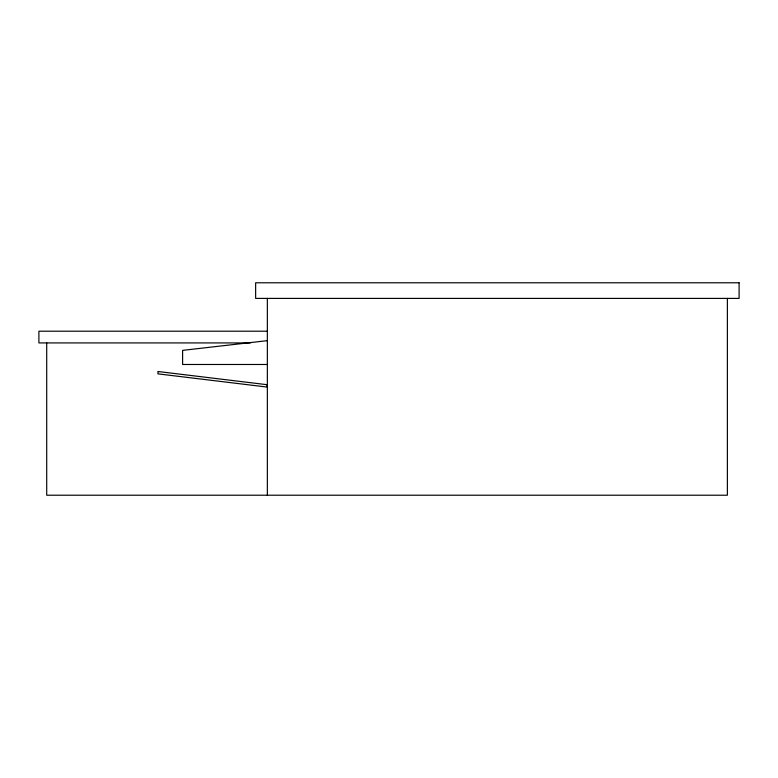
<?xml version="1.0" encoding="UTF-8"?>
<svg xmlns="http://www.w3.org/2000/svg" width="778" height="778" viewBox="0 0 778 778"><rect width="100%" height="100%" fill="white"/><g stroke="black" fill="none" stroke-linecap="round" stroke-linejoin="round"><path stroke-width="1.17" d="M267.35 340.657L182.606 350.372L182.606 364.483L267.35 364.483M267.35 331.204L38.9 331.204L38.9 342.923L250.341 342.923M727.381 298.402L727.381 495.216L46.709 495.216L46.709 342.923M267.35 298.402L267.35 495.216M158.158 371.524L157.876 373.848L266.815 387.026L267.097 384.702L158.158 371.524M739.1 282.784L255.641 282.784L255.641 298.402L739.1 298.402L739.1 282.784"/></g></svg>
